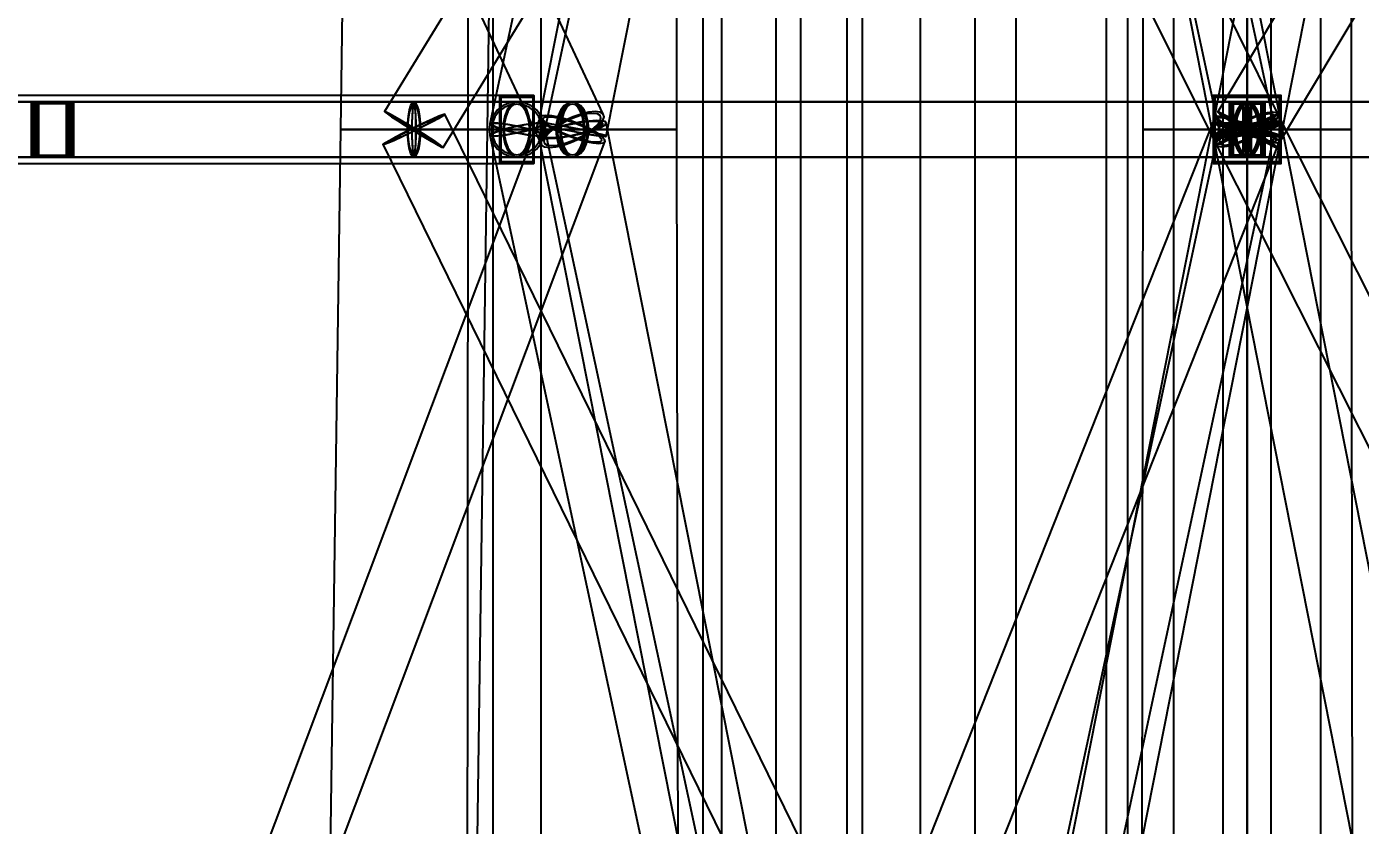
# Model space of a CAD drawing. Header units: millimetres. Extents: x -123812 to 252100, y -3000 to 639000.
# Drawn here: x -8974 to 832, y 144885 to 150756 of the extents above; entities that cross this region are included whole.
import ezdxf

# ---------------------------------------------------------------- set-up
doc = ezdxf.new("R2010")
doc.units = ezdxf.units.MM
for name, color, linetype, lineweight in [('D-BMK-AXIS', 7, 'Continuous', 13), ('D-STR-CORE', 7, 'Continuous', 25), ('D-STR-DIM', 7, 'Continuous', 13), ('D-STR-STRC', 7, 'Continuous', 25)]:
    doc.layers.add(name, color=color, linetype=linetype, lineweight=lineweight)
doc.styles.add('OpenSansCondensed-Light', font='OpenSansCondensed-Light.ttf')
doc.styles.add('TOWER_UNICODE', font='Arial Unicode.ttf')
doc.dimstyles.new('EZDXF', dxfattribs={"dimtxt": 0.25, "dimasz": 0.175, "dimexe": 0.375, "dimexo": 0.125, "dimgap": 0.1, "dimtad": 1, "dimlfac": 100, "dimzin": 12, "dimdsep": 46, "dimtxsty": 'OpenSansCondensed-Light', "dimblk": 'ARCHTICK', "dimcen": 2.5, "dimazin": 3, "dimtfac": 0.5, "dimtmove": 2, "dimatfit": 3})

# ---------------------------------------------------------------- blocks, each defined once
blk = doc.blocks.new('_ARCHTICK')
at = {"color": 0, "linetype": 'BYBLOCK', "const_width": 0.15}
blk.add_lwpolyline([(-0.5, -0.5), (0.5, 0.5)], dxfattribs=at)

msp = doc.modelspace()

# ---------------------------------------------------------------- linework, layer by layer
at = {"layer": 'D-BMK-AXIS'}
msp.add_line((0, -3000), (0, 639000), dxfattribs=at)
at = {"layer": 'D-STR-CORE'}
for points in [[(-4000, 100000), (-4000, 375000), (-3284.1, 375000), (-3284.1, 100000)], [(-4000, 100000), (-4000, 375000), (-3284.1, 375000), (-3284.1, 100000)], [(-3863.7, 100000), (-3863.7, 375000), (-2944.5, 375000), (-2944.5, 100000)], [(-3863.7, 100000), (-3863.7, 375000), (-2944.5, 375000), (-2944.5, 100000)], [(-3464.1, 100000), (-3464.1, 375000), (-2404.2, 375000), (-2404.2, 100000)], [(-3464.1, 100000), (-3464.1, 375000), (-2404.2, 375000), (-2404.2, 100000)], [(-2828.4, 100000), (-2828.4, 375000), (-1700, 375000), (-1700, 100000)], [(-2828.4, 100000), (-2828.4, 375000), (-1700, 375000), (-1700, 100000)], [(-2000, 100000), (-2000, 375000), (-880, 375000), (-880, 100000)], [(-2000, 100000), (-2000, 375000), (-880, 375000), (-880, 100000)], [(-1035.3, 100000), (-1035.3, 375000), (0, 375000), (0, 100000)], [(-1035.3, 100000), (-1035.3, 375000), (0, 375000), (0, 100000)], [(0, 100000), (0, 375000), (1035.3, 375000), (1035.3, 100000)], [(0, 100000), (0, 375000), (1035.3, 375000), (1035.3, 100000)]]:
    msp.add_lwpolyline(points, close=True, dxfattribs=at)
at = {"layer": 'D-STR-STRC'}
for points in [[(-249.2, 175049.3), (-5210.9, 150049.3), (-5202.4, 150044.5), (-5177.5, 150036.5), (-5137.9, 150026.1), (-5086.3, 150014), (-5026.2, 150000.8), (-4961.8, 149987.6), (-4897.3, 149975.3), (-4837.2, 149964.6), (-4785.6, 149956.4), (-4746, 149951.1), (-4721.1, 149949.2), (-4712.6, 149950.7), (249.2, 174950.7)], [(-5193.9, 174951.8), (-249.3, 149951.8), (-240.8, 149943.6), (-215.9, 149939.1), (-176.3, 149938.9), (-124.6, 149942.8), (-64.5, 149950.6), (0, 149961.7), (64.5, 149975.5), (124.6, 149991), (176.3, 150007), (215.9, 150022.6), (240.8, 150036.6), (249.3, 150048.2), (-4695.3, 175048.2)], [(4695.4, 175049), (-249.2, 150049), (-240.7, 150042.5), (-215.8, 150033.2), (-176.2, 150021.5), (-124.6, 150008.4), (-64.5, 149994.8), (0, 149981.4), (64.5, 149969.4), (124.6, 149959.4), (176.2, 149952.2), (215.8, 149948.3), (240.7, 149947.8), (249.2, 149951), (5193.8, 174951)], [(-5568.1, 174958), (-198.7, 149958), (-192, 149952.9), (-172.1, 149951.1), (-140.5, 149952.6), (-99.4, 149957.3), (-51.4, 149965), (0, 149975), (51.4, 149986.7), (99.4, 149999.4), (140.5, 150012), (172.1, 150023.9), (192, 150034.1), (198.7, 150042), (-5170.6, 175042)], [(-198.7, 175042), (-5568.1, 150042), (-5561.3, 150034.1), (-5541.5, 150023.9), (-5509.9, 150012), (-5468.7, 149999.4), (-5420.8, 149986.7), (-5369.4, 149975), (-5317.9, 149965), (-5270, 149957.3), (-5228.8, 149952.6), (-5197.2, 149951.1), (-5177.4, 149952.9), (-5170.6, 149958), (198.7, 174958)], [(-9877.9, 159886.1), (-5187.9, 149886.1), (-5166, 149873), (-5130.2, 149868.5), (-5083, 149873), (-5027.4, 149886.1), (-4967.4, 149907), (-4907, 149934.3), (-4850.4, 149966), (-4801.3, 150000), (-4763.2, 150034), (-4738.6, 150065.7), (-4729.2, 150093), (-4735.6, 150113.9), (-9425.6, 160113.9)], [(-216, 160132.9), (-6342.7, 150132.9), (-6339.5, 150128.4), (-6321.8, 150115.1), (-6290.8, 150094), (-6248.6, 150066.4), (-6198.1, 150034.4), (-6142.8, 150000), (-6086.3, 149965.6), (-6032.6, 149933.6), (-5985.3, 149906), (-5947.6, 149884.9), (-5922.2, 149871.6), (-5910.7, 149867.1), (216, 159867.1)], [(-5188.3, 159889.4), (-228.5, 149889.4), (-215.1, 149876.6), (-187.2, 149872.3), (-146.4, 149876.6), (-95.7, 149889.4), (-38.4, 149909.7), (21.4, 149936.1), (79.8, 149966.9), (132.8, 150000), (176.7, 150033.1), (208.6, 150063.9), (226.2, 150090.3), (228.5, 150110.6), (-4731.4, 160110.6)], [(5771.4, 160131), (-216.4, 150131), (-215.9, 150126.5), (-200.7, 150113.5), (-171.8, 150092.6), (-131.2, 150065.5), (-81.6, 150033.9), (-26.5, 150000), (30.4, 149966.1), (85.2, 149934.5), (134.3, 149907.4), (174.2, 149886.5), (202.2, 149873.5), (216.4, 149869), (6204.2, 159869)], [(-11994.6, 149796.8), (-6126.7, 149796.8), (-6113.9, 149803.7), (-6102.1, 149824), (-6091.9, 149856.3), (-6084, 149898.4), (-6079.1, 149947.4), (-6077.4, 150000), (-6079.1, 150052.6), (-6084, 150101.6), (-6091.9, 150143.7), (-6102.1, 150176), (-6113.9, 150196.3), (-6126.7, 150203.2), (-11994.6, 150203.2)], [(-9664.8, 149796.8), (-4961.8, 149796.8), (-4930.5, 149803.7), (-4901.3, 149824), (-4876.2, 149856.3), (-4857, 149898.4), (-4844.9, 149947.4), (-4840.8, 150000), (-4844.9, 150052.6), (-4857, 150101.6), (-4876.2, 150143.7), (-4901.3, 150176), (-4930.5, 150196.3), (-4961.8, 150203.2), (-9664.8, 150203.2)], [(5369.4, 150203.2), (0, 150203.2), (-26.3, 150196.3), (-50.8, 150176), (-71.8, 150143.7), (-88, 150101.6), (-98.1, 150052.6), (-101.6, 150000), (-98.1, 149947.4), (-88, 149898.4), (-71.8, 149856.3), (-50.8, 149824), (-26.3, 149803.7), (0, 149796.8), (5369.4, 149796.8)], [(5369.4, 150203.2), (0, 150203.2), (-26.3, 150196.3), (-50.8, 150176), (-71.8, 150143.7), (-88, 150101.6), (-98.1, 150052.6), (-101.6, 150000), (-98.1, 149947.4), (-88, 149898.4), (-71.8, 149856.3), (-50.8, 149824), (-26.3, 149803.7), (0, 149796.8), (5369.4, 149796.8)], [(4961.8, 150203.2), (0, 150203.2), (-23.8, 150196.3), (-46, 150176), (-65, 150143.7), (-79.6, 150101.6), (-88.8, 150052.6), (-91.9, 150000), (-88.8, 149947.4), (-79.6, 149898.4), (-65, 149856.3), (-46, 149824), (-23.8, 149803.7), (0, 149796.8), (4961.8, 149796.8)], [(6126.7, 150203.2), (0, 150203.2), (-4.3, 150196.3), (-8.3, 150176), (-11.7, 150143.7), (-14.3, 150101.6), (-16, 150052.6), (-16.5, 150000), (-16, 149947.4), (-14.3, 149898.4), (-11.7, 149856.3), (-8.3, 149824), (-4.3, 149803.7), (0, 149796.8), (6126.7, 149796.8)], [(-9427.7, 137409.9), (-4724.3, 149909.9), (-4726.5, 149926.5), (-4744.7, 149948), (-4777.7, 149973.1), (-4823.3, 150000), (-4878.3, 150026.9), (-4938.9, 150052), (-5001.2, 150073.5), (-5060.7, 150090.1), (-5113.5, 150100.5), (-5156, 150104), (-5185.2, 150100.5), (-5199.2, 150090.1), (-9902.6, 137590.1)], [(226.7, 137612.2), (-5900, 150112.2), (-5914.2, 150108.4), (-5943, 150097.2), (-5984.3, 150079.4), (-6035.3, 150056.1), (-6092.5, 150029), (-6152, 150000), (-6209.8, 149971), (-6262, 149943.9), (-6304.9, 149920.6), (-6335.7, 149902.8), (-6352.2, 149891.6), (-6353.4, 149887.8), (-226.7, 137387.8)], [(198.7, 125042), (-5170.6, 150042), (-5177.4, 150047.1), (-5197.2, 150048.9), (-5228.8, 150047.4), (-5270, 150042.7), (-5317.9, 150035), (-5369.4, 150025), (-5420.8, 150013.3), (-5468.7, 150000.6), (-5509.9, 149988), (-5541.5, 149976.1), (-5561.3, 149965.9), (-5568.1, 149958), (-198.7, 124958)], [(-5170.6, 124958), (198.7, 149958), (192, 149965.9), (172.1, 149976.1), (140.5, 149988), (99.4, 150000.6), (51.4, 150013.3), (0, 150025), (-51.4, 150035), (-99.4, 150042.7), (-140.5, 150047.4), (-172.1, 150048.9), (-192, 150047.1), (-198.7, 150042), (-5568.1, 125042)], [(249.3, 125047.9), (-4712.5, 150047.9), (-4721, 150057.9), (-4745.9, 150063.9), (-4785.5, 150065.5), (-4837.1, 150062.7), (-4897.2, 150055.6), (-4961.8, 150044.7), (-5026.3, 150030.8), (-5086.4, 150014.8), (-5138, 149997.7), (-5177.7, 149980.9), (-5202.6, 149965.3), (-5211, 149952.1), (-249.3, 124952.1)], [(-4720.8, 137404.4), (234.7, 149904.4), (234.2, 149914.3), (217.8, 149930), (186.5, 149950.5), (142.5, 149974.4), (88.8, 150000), (29.1, 150025.6), (-32.7, 150049.5), (-92.2, 150070), (-145.4, 150085.7), (-188.7, 150095.6), (-219.2, 150099), (-234.7, 150095.6), (-5190.2, 137595.6)], [(-4690.4, 124950.8), (249.2, 149950.8), (240.7, 149954.6), (215.8, 149961.5), (176.2, 149971), (124.6, 149982.5), (64.5, 149995.2), (0, 150008.2), (-64.5, 150020.7), (-124.6, 150031.7), (-176.2, 150040.6), (-215.8, 150046.7), (-240.7, 150049.6), (-249.2, 150049.2), (-5188.8, 125049.2)], [(5188.8, 125049.1), (249.2, 150049.1), (240.7, 150050.5), (215.8, 150048.5), (176.2, 150043.1), (124.6, 150034.8), (64.5, 150024.2), (0, 150011.8), (-64.5, 149998.7), (-124.6, 149985.7), (-176.2, 149973.6), (-215.8, 149963.4), (-240.7, 149955.6), (-249.2, 149950.9), (4690.4, 124950.9)], [(6530, 137614.5), (226.3, 150114.5), (214.9, 150110.6), (188.8, 150099.2), (149.8, 150081), (100.6, 150057.3), (44.6, 150029.6), (-14.5, 150000), (-72.6, 149970.4), (-125.7, 149942.7), (-170.3, 149919), (-203.3, 149900.8), (-222.4, 149889.4), (-226.3, 149885.5), (6077.3, 137385.5)]]:
    msp.add_lwpolyline(points, dxfattribs=at)
for points in [[(-5547.2, 150000), (-5191.6, 150000), (-5191.6, 175000), (-5547.2, 175000)], [(-5547.2, 150000), (-5191.6, 150000), (-5191.6, 175000), (-5547.2, 175000)], [(-177.8, 150000), (177.8, 150000), (177.8, 175000), (-177.8, 175000)], [(-177.8, 150000), (177.8, 150000), (177.8, 175000), (-177.8, 175000)], [(-6667.3, 150000), (-5586.1, 150000), (-5448.1, 160000), (-6527.4, 160000)], [(-5729.7, 150000), (-4193.8, 150000), (-4205.1, 160000), (-5714.6, 160000)], [(-767.9, 150000), (767.9, 150000), (754.7, 160000), (-754.7, 160000)], [(-767.9, 150000), (767.9, 150000), (754.7, 160000), (-754.7, 160000)], [(-540.6, 150000), (540.6, 150000), (539.7, 160000), (-539.7, 160000)], [(-20437.3, 149750), (-5244.4, 149750), (-5244.4, 150250), (-20437.3, 150250)], [(-15777.6, 149750), (-5244.4, 149750), (-5244.4, 150250), (-15777.6, 150250)], [(-5494.4, 150250), (-5244.4, 150250), (-5244.4, 149750), (-5494.4, 149750)], [(-5244.4, 150250), (-5494.4, 150250), (-5494.4, 149750), (-5244.4, 149750)], [(-5488.4, 150238), (-5250.4, 150238), (-5250.4, 149762), (-5488.4, 149762)], [(-5250.4, 150238), (-5488.4, 150238), (-5488.4, 149762), (-5250.4, 149762)], [(-250, 149750), (250, 149750), (250, 150250), (-250, 150250)], [(-250, 149750), (250, 149750), (250, 150250), (-250, 150250)], [(-238, 150238), (238, 150238), (238, 149762), (-238, 149762)], [(238, 150238), (-238, 150238), (-238, 149762), (238, 149762)], [(-15809.1, 149800), (-8628.2, 149800), (-8628.2, 150200), (-15809.1, 150200)], [(-10932, 149800), (29.7, 149800), (29.7, 150200), (-10932, 150200)], [(-8628.2, 150200), (-8941.1, 150200), (-8941.1, 149800), (-8628.2, 149800)], [(-8637.6, 150188), (-8931.7, 150188), (-8931.7, 149812), (-8637.6, 149812)], [(-8917.1, 149800), (132.5, 149800), (132.5, 150200), (-8917.1, 150200)], [(-8652.1, 150200), (-8917.1, 150200), (-8917.1, 149800), (-8652.1, 149800)], [(-8660.1, 150188), (-8909.2, 150188), (-8909.2, 149812), (-8660.1, 149812)], [(-8894.7, 149800), (110.1, 149800), (110.1, 150200), (-8894.7, 150200)], [(-8674.5, 150200), (-8894.7, 150200), (-8894.7, 149800), (-8674.5, 149800)], [(-8681.1, 150188), (-8888.1, 150188), (-8888.1, 149812), (-8681.1, 149812)], [(-6175.9, 150000), (-6174.2, 149947.4), (-6169.3, 149898.4), (-6161.5, 149856.3), (-6151.3, 149824), (-6139.4, 149803.7), (-6126.7, 149796.8), (-6113.9, 149803.7), (-6102.1, 149824), (-6091.9, 149856.3), (-6084, 149898.4), (-6079.1, 149947.4), (-6077.4, 150000), (-6079.1, 150052.6), (-6084, 150101.6), (-6091.9, 150143.7), (-6102.1, 150176), (-6113.9, 150196.3), (-6126.7, 150203.2), (-6139.4, 150196.3), (-6151.3, 150176), (-6161.5, 150143.7), (-6169.3, 150101.6), (-6174.2, 150052.6)], [(-6172, 150000), (-6170.5, 149951.5), (-6166, 149906.4), (-6158.8, 149867.6), (-6149.4, 149837.9), (-6138.4, 149819.2), (-6126.7, 149812.8), (-6114.9, 149819.2), (-6104, 149837.9), (-6094.6, 149867.6), (-6087.4, 149906.4), (-6082.9, 149951.5), (-6081.3, 150000), (-6082.9, 150048.5), (-6087.4, 150093.6), (-6094.6, 150132.4), (-6104, 150162.1), (-6114.9, 150180.8), (-6126.7, 150187.2), (-6138.4, 150180.8), (-6149.4, 150162.1), (-6158.8, 150132.4), (-6166, 150093.6), (-6170.5, 150048.5)], [(-6143.2, 150000), (-6142.6, 149947.4), (-6141, 149898.4), (-6138.4, 149856.3), (-6134.9, 149824), (-6131, 149803.7), (-6126.7, 149796.8), (0, 149796.8), (4.3, 149803.7), (8.3, 149824), (11.7, 149856.3), (14.3, 149898.4), (16, 149947.4), (16.5, 150000), (16, 150052.6), (14.3, 150101.6), (11.7, 150143.7), (8.3, 150176), (4.3, 150196.3), (0, 150203.2), (-6126.7, 150203.2), (-6131, 150196.3), (-6134.9, 150176), (-6138.4, 150143.7), (-6141, 150101.6), (-6142.6, 150052.6)], [(-6143.2, 150000), (-6142.6, 149947.4), (-6141, 149898.4), (-6138.4, 149856.3), (-6134.9, 149824), (-6131, 149803.7), (-6126.7, 149796.8), (-6122.4, 149803.7), (-6118.4, 149824), (-6115, 149856.3), (-6112.4, 149898.4), (-6110.7, 149947.4), (-6110.2, 150000), (-6110.7, 150052.6), (-6112.4, 150101.6), (-6115, 150143.7), (-6118.4, 150176), (-6122.4, 150196.3), (-6126.7, 150203.2), (-6131, 150196.3), (-6134.9, 150176), (-6138.4, 150143.7), (-6141, 150101.6), (-6142.6, 150052.6)], [(-6141.9, 150000), (-6141.4, 149951.5), (-6139.9, 149906.4), (-6137.4, 149867.6), (-6134.3, 149837.9), (-6130.6, 149819.2), (-6126.7, 149812.8), (-6122.7, 149819.2), (-6119.1, 149837.9), (-6115.9, 149867.6), (-6113.5, 149906.4), (-6112, 149951.5), (-6111.5, 150000), (-6112, 150048.5), (-6113.5, 150093.6), (-6115.9, 150132.4), (-6119.1, 150162.1), (-6122.7, 150180.8), (-6126.7, 150187.2), (-6130.6, 150180.8), (-6134.3, 150162.1), (-6137.4, 150132.4), (-6139.9, 150093.6), (-6141.4, 150048.5)], [(-5572.6, 150000), (-5565.6, 149947.4), (-5545.3, 149898.4), (-5513, 149856.3), (-5471, 149824), (-5421.9, 149803.7), (-5369.4, 149796.8), (-5316.8, 149803.7), (-5267.8, 149824), (-5225.7, 149856.3), (-5193.4, 149898.4), (-5173.1, 149947.4), (-5166.2, 150000), (-5173.1, 150052.6), (-5193.4, 150101.6), (-5225.7, 150143.7), (-5267.8, 150176), (-5316.8, 150196.3), (-5369.4, 150203.2), (-5421.9, 150196.3), (-5471, 150176), (-5513, 150143.7), (-5545.3, 150101.6), (-5565.6, 150052.6)], [(-5556.6, 150000), (-5550.2, 149951.5), (-5531.5, 149906.4), (-5501.7, 149867.6), (-5463, 149837.9), (-5417.8, 149819.2), (-5369.4, 149812.8), (-5320.9, 149819.2), (-5275.8, 149837.9), (-5237, 149867.6), (-5207.2, 149906.4), (-5188.5, 149951.5), (-5182.2, 150000), (-5188.5, 150048.5), (-5207.2, 150093.6), (-5237, 150132.4), (-5275.8, 150162.1), (-5320.9, 150180.8), (-5369.4, 150187.2), (-5417.8, 150180.8), (-5463, 150162.1), (-5501.7, 150132.4), (-5531.5, 150093.6), (-5550.2, 150048.5)], [(-5471, 150000), (-5467.5, 149947.4), (-5457.3, 149898.4), (-5441.2, 149856.3), (-5420.2, 149824), (-5395.7, 149803.7), (-5369.4, 149796.8), (0, 149796.8), (26.3, 149803.7), (50.8, 149824), (71.8, 149856.3), (88, 149898.4), (98.1, 149947.4), (101.6, 150000), (98.1, 150052.6), (88, 150101.6), (71.8, 150143.7), (50.8, 150176), (26.3, 150196.3), (0, 150203.2), (-5369.4, 150203.2), (-5395.7, 150196.3), (-5420.2, 150176), (-5441.2, 150143.7), (-5457.3, 150101.6), (-5467.5, 150052.6)], [(-5471, 150000), (-5467.5, 149947.4), (-5457.3, 149898.4), (-5441.2, 149856.3), (-5420.2, 149824), (-5395.7, 149803.7), (-5369.4, 149796.8), (-5343.1, 149803.7), (-5318.6, 149824), (-5297.5, 149856.3), (-5281.4, 149898.4), (-5271.2, 149947.4), (-5267.8, 150000), (-5271.2, 150052.6), (-5281.4, 150101.6), (-5297.5, 150143.7), (-5318.6, 150176), (-5343.1, 150196.3), (-5369.4, 150203.2), (-5395.7, 150196.3), (-5420.2, 150176), (-5441.2, 150143.7), (-5457.3, 150101.6), (-5467.5, 150052.6)], [(-5471, 150000), (-5467.5, 149947.4), (-5457.3, 149898.4), (-5441.2, 149856.3), (-5420.2, 149824), (-5395.7, 149803.7), (-5369.4, 149796.8), (0, 149796.8), (26.3, 149803.7), (50.8, 149824), (71.8, 149856.3), (88, 149898.4), (98.1, 149947.4), (101.6, 150000), (98.1, 150052.6), (88, 150101.6), (71.8, 150143.7), (50.8, 150176), (26.3, 150196.3), (0, 150203.2), (-5369.4, 150203.2), (-5395.7, 150196.3), (-5420.2, 150176), (-5441.2, 150143.7), (-5457.3, 150101.6), (-5467.5, 150052.6)], [(-5471, 150000), (-5467.5, 149947.4), (-5457.3, 149898.4), (-5441.2, 149856.3), (-5420.2, 149824), (-5395.7, 149803.7), (-5369.4, 149796.8), (-5343.1, 149803.7), (-5318.6, 149824), (-5297.5, 149856.3), (-5281.4, 149898.4), (-5271.2, 149947.4), (-5267.8, 150000), (-5271.2, 150052.6), (-5281.4, 150101.6), (-5297.5, 150143.7), (-5318.6, 150176), (-5343.1, 150196.3), (-5369.4, 150203.2), (-5395.7, 150196.3), (-5420.2, 150176), (-5441.2, 150143.7), (-5457.3, 150101.6), (-5467.5, 150052.6)], [(-5463, 150000), (-5459.8, 149951.5), (-5450.4, 149906.4), (-5435.5, 149867.6), (-5416.2, 149837.9), (-5393.6, 149819.2), (-5369.4, 149812.8), (-5345.1, 149819.2), (-5322.6, 149837.9), (-5303.2, 149867.6), (-5288.3, 149906.4), (-5278.9, 149951.5), (-5275.8, 150000), (-5278.9, 150048.5), (-5288.3, 150093.6), (-5303.2, 150132.4), (-5322.6, 150162.1), (-5345.1, 150180.8), (-5369.4, 150187.2), (-5393.6, 150180.8), (-5416.2, 150162.1), (-5435.5, 150132.4), (-5450.4, 150093.6), (-5459.8, 150048.5)], [(-5463, 150000), (-5459.8, 149951.5), (-5450.4, 149906.4), (-5435.5, 149867.6), (-5416.2, 149837.9), (-5393.6, 149819.2), (-5369.4, 149812.8), (-5345.1, 149819.2), (-5322.6, 149837.9), (-5303.2, 149867.6), (-5288.3, 149906.4), (-5278.9, 149951.5), (-5275.8, 150000), (-5278.9, 150048.5), (-5288.3, 150093.6), (-5303.2, 150132.4), (-5322.6, 150162.1), (-5345.1, 150180.8), (-5369.4, 150187.2), (-5393.6, 150180.8), (-5416.2, 150162.1), (-5435.5, 150132.4), (-5450.4, 150093.6), (-5459.8, 150048.5)], [(-5082.7, 150000), (-5078.6, 149947.4), (-5066.5, 149898.4), (-5047.3, 149856.3), (-5022.2, 149824), (-4993.1, 149803.7), (-4961.8, 149796.8), (-4930.5, 149803.7), (-4901.3, 149824), (-4876.2, 149856.3), (-4857, 149898.4), (-4844.9, 149947.4), (-4840.8, 150000), (-4844.9, 150052.6), (-4857, 150101.6), (-4876.2, 150143.7), (-4901.3, 150176), (-4930.5, 150196.3), (-4961.8, 150203.2), (-4993.1, 150196.3), (-5022.2, 150176), (-5047.3, 150143.7), (-5066.5, 150101.6), (-5078.6, 150052.6)], [(-5073.2, 150000), (-5069.4, 149951.5), (-5058.3, 149906.4), (-5040.5, 149867.6), (-5017.5, 149837.9), (-4990.6, 149819.2), (-4961.8, 149812.8), (-4932.9, 149819.2), (-4906.1, 149837.9), (-4883, 149867.6), (-4865.3, 149906.4), (-4854.1, 149951.5), (-4850.3, 150000), (-4854.1, 150048.5), (-4865.3, 150093.6), (-4883, 150132.4), (-4906.1, 150162.1), (-4932.9, 150180.8), (-4961.8, 150187.2), (-4990.6, 150180.8), (-5017.5, 150162.1), (-5040.5, 150132.4), (-5058.3, 150093.6), (-5069.4, 150048.5)], [(-5053.7, 150000), (-5050.6, 149947.4), (-5041.4, 149898.4), (-5026.8, 149856.3), (-5007.7, 149824), (-4985.6, 149803.7), (-4961.8, 149796.8), (0, 149796.8), (23.8, 149803.7), (46, 149824), (65, 149856.3), (79.6, 149898.4), (88.8, 149947.4), (91.9, 150000), (88.8, 150052.6), (79.6, 150101.6), (65, 150143.7), (46, 150176), (23.8, 150196.3), (0, 150203.2), (-4961.8, 150203.2), (-4985.6, 150196.3), (-5007.7, 150176), (-5026.8, 150143.7), (-5041.4, 150101.6), (-5050.6, 150052.6)], [(-5053.7, 150000), (-5050.6, 149947.4), (-5041.4, 149898.4), (-5026.8, 149856.3), (-5007.7, 149824), (-4985.6, 149803.7), (-4961.8, 149796.8), (-4938, 149803.7), (-4915.8, 149824), (-4896.7, 149856.3), (-4882.1, 149898.4), (-4873, 149947.4), (-4869.8, 150000), (-4873, 150052.6), (-4882.1, 150101.6), (-4896.7, 150143.7), (-4915.8, 150176), (-4938, 150196.3), (-4961.8, 150203.2), (-4985.6, 150196.3), (-5007.7, 150176), (-5026.8, 150143.7), (-5041.4, 150101.6), (-5050.6, 150052.6)], [(-5046.5, 150000), (-5043.6, 149951.5), (-5035.1, 149906.4), (-5021.7, 149867.6), (-5004.1, 149837.9), (-4983.7, 149819.2), (-4961.8, 149812.8), (-4939.8, 149819.2), (-4919.4, 149837.9), (-4901.9, 149867.6), (-4888.4, 149906.4), (-4879.9, 149951.5), (-4877.1, 150000), (-4879.9, 150048.5), (-4888.4, 150093.6), (-4901.9, 150132.4), (-4919.4, 150162.1), (-4939.8, 150180.8), (-4961.8, 150187.2), (-4983.7, 150180.8), (-5004.1, 150162.1), (-5021.7, 150132.4), (-5035.1, 150093.6), (-5043.6, 150048.5)], [(132.5, 150200), (-132.5, 150200), (-132.5, 149800), (132.5, 149800)], [(124.6, 150188), (-124.6, 150188), (-124.6, 149812), (124.6, 149812)], [(110.1, 150200), (-110.1, 150200), (-110.1, 149800), (110.1, 149800)], [(-110.1, 149800), (8894.7, 149800), (8894.7, 150200), (-110.1, 150200)], [(-110.1, 150200), (110.1, 150200), (110.1, 149800), (-110.1, 149800)], [(103.5, 150188), (-103.5, 150188), (-103.5, 149812), (103.5, 149812)], [(-103.5, 150188), (103.5, 150188), (103.5, 149812), (-103.5, 149812)], [(-101.6, 150000), (-98.1, 149947.4), (-88, 149898.4), (-71.8, 149856.3), (-50.8, 149824), (-26.3, 149803.7), (0, 149796.8), (26.3, 149803.7), (50.8, 149824), (71.8, 149856.3), (88, 149898.4), (98.1, 149947.4), (101.6, 150000), (98.1, 150052.6), (88, 150101.6), (71.8, 150143.7), (50.8, 150176), (26.3, 150196.3), (0, 150203.2), (-26.3, 150196.3), (-50.8, 150176), (-71.8, 150143.7), (-88, 150101.6), (-98.1, 150052.6)], [(-101.6, 150000), (-98.1, 149947.4), (-88, 149898.4), (-71.8, 149856.3), (-50.8, 149824), (-26.3, 149803.7), (0, 149796.8), (26.3, 149803.7), (50.8, 149824), (71.8, 149856.3), (88, 149898.4), (98.1, 149947.4), (101.6, 150000), (98.1, 150052.6), (88, 150101.6), (71.8, 150143.7), (50.8, 150176), (26.3, 150196.3), (0, 150203.2), (-26.3, 150196.3), (-50.8, 150176), (-71.8, 150143.7), (-88, 150101.6), (-98.1, 150052.6)], [(101.6, 150000), (98.1, 149947.4), (88, 149898.4), (71.8, 149856.3), (50.8, 149824), (26.3, 149803.7), (0, 149796.8), (-26.3, 149803.7), (-50.8, 149824), (-71.8, 149856.3), (-88, 149898.4), (-98.1, 149947.4), (-101.6, 150000), (-98.1, 150052.6), (-88, 150101.6), (-71.8, 150143.7), (-50.8, 150176), (-26.3, 150196.3), (0, 150203.2), (26.3, 150196.3), (50.8, 150176), (71.8, 150143.7), (88, 150101.6), (98.1, 150052.6)], [(101.6, 150000), (98.1, 149947.4), (88, 149898.4), (71.8, 149856.3), (50.8, 149824), (26.3, 149803.7), (0, 149796.8), (-26.3, 149803.7), (-50.8, 149824), (-71.8, 149856.3), (-88, 149898.4), (-98.1, 149947.4), (-101.6, 150000), (-98.1, 150052.6), (-88, 150101.6), (-71.8, 150143.7), (-50.8, 150176), (-26.3, 150196.3), (0, 150203.2), (26.3, 150196.3), (50.8, 150176), (71.8, 150143.7), (88, 150101.6), (98.1, 150052.6)], [(-93.6, 150000), (-90.4, 149951.5), (-81.1, 149906.4), (-66.2, 149867.6), (-46.8, 149837.9), (-24.2, 149819.2), (0, 149812.8), (24.2, 149819.2), (46.8, 149837.9), (66.2, 149867.6), (81.1, 149906.4), (90.4, 149951.5), (93.6, 150000), (90.4, 150048.5), (81.1, 150093.6), (66.2, 150132.4), (46.8, 150162.1), (24.2, 150180.8), (0, 150187.2), (-24.2, 150180.8), (-46.8, 150162.1), (-66.2, 150132.4), (-81.1, 150093.6), (-90.4, 150048.5)], [(-93.6, 150000), (-90.4, 149951.5), (-81.1, 149906.4), (-66.2, 149867.6), (-46.8, 149837.9), (-24.2, 149819.2), (0, 149812.8), (24.2, 149819.2), (46.8, 149837.9), (66.2, 149867.6), (81.1, 149906.4), (90.4, 149951.5), (93.6, 150000), (90.4, 150048.5), (81.1, 150093.6), (66.2, 150132.4), (46.8, 150162.1), (24.2, 150180.8), (0, 150187.2), (-24.2, 150180.8), (-46.8, 150162.1), (-66.2, 150132.4), (-81.1, 150093.6), (-90.4, 150048.5)], [(93.6, 150000), (90.4, 149951.5), (81.1, 149906.4), (66.2, 149867.6), (46.8, 149837.9), (24.2, 149819.2), (0, 149812.8), (-24.2, 149819.2), (-46.8, 149837.9), (-66.2, 149867.6), (-81.1, 149906.4), (-90.4, 149951.5), (-93.6, 150000), (-90.4, 150048.5), (-81.1, 150093.6), (-66.2, 150132.4), (-46.8, 150162.1), (-24.2, 150180.8), (0, 150187.2), (24.2, 150180.8), (46.8, 150162.1), (66.2, 150132.4), (81.1, 150093.6), (90.4, 150048.5)], [(93.6, 150000), (90.4, 149951.5), (81.1, 149906.4), (66.2, 149867.6), (46.8, 149837.9), (24.2, 149819.2), (0, 149812.8), (-24.2, 149819.2), (-46.8, 149837.9), (-66.2, 149867.6), (-81.1, 149906.4), (-90.4, 149951.5), (-93.6, 150000), (-90.4, 150048.5), (-81.1, 150093.6), (-66.2, 150132.4), (-46.8, 150162.1), (-24.2, 150180.8), (0, 150187.2), (24.2, 150180.8), (46.8, 150162.1), (66.2, 150132.4), (81.1, 150093.6), (90.4, 150048.5)], [(-91.9, 150000), (-88.8, 149947.4), (-79.6, 149898.4), (-65, 149856.3), (-46, 149824), (-23.8, 149803.7), (0, 149796.8), (23.8, 149803.7), (46, 149824), (65, 149856.3), (79.6, 149898.4), (88.8, 149947.4), (91.9, 150000), (88.8, 150052.6), (79.6, 150101.6), (65, 150143.7), (46, 150176), (23.8, 150196.3), (0, 150203.2), (-23.8, 150196.3), (-46, 150176), (-65, 150143.7), (-79.6, 150101.6), (-88.8, 150052.6)], [(91.9, 150000), (88.8, 149947.4), (79.6, 149898.4), (65, 149856.3), (46, 149824), (23.8, 149803.7), (0, 149796.8), (-23.8, 149803.7), (-46, 149824), (-65, 149856.3), (-79.6, 149898.4), (-88.8, 149947.4), (-91.9, 150000), (-88.8, 150052.6), (-79.6, 150101.6), (-65, 150143.7), (-46, 150176), (-23.8, 150196.3), (0, 150203.2), (23.8, 150196.3), (46, 150176), (65, 150143.7), (79.6, 150101.6), (88.8, 150052.6)], [(-84.7, 150000), (-81.8, 149951.5), (-73.4, 149906.4), (-59.9, 149867.6), (-42.4, 149837.9), (-21.9, 149819.2), (0, 149812.8), (21.9, 149819.2), (42.4, 149837.9), (59.9, 149867.6), (73.4, 149906.4), (81.8, 149951.5), (84.7, 150000), (81.8, 150048.5), (73.4, 150093.6), (59.9, 150132.4), (42.4, 150162.1), (21.9, 150180.8), (0, 150187.2), (-21.9, 150180.8), (-42.4, 150162.1), (-59.9, 150132.4), (-73.4, 150093.6), (-81.8, 150048.5)], [(84.7, 150000), (81.8, 149951.5), (73.4, 149906.4), (59.9, 149867.6), (42.4, 149837.9), (21.9, 149819.2), (0, 149812.8), (-21.9, 149819.2), (-42.4, 149837.9), (-59.9, 149867.6), (-73.4, 149906.4), (-81.8, 149951.5), (-84.7, 150000), (-81.8, 150048.5), (-73.4, 150093.6), (-59.9, 150132.4), (-42.4, 150162.1), (-21.9, 150180.8), (0, 150187.2), (21.9, 150180.8), (42.4, 150162.1), (59.9, 150132.4), (73.4, 150093.6), (81.8, 150048.5)], [(29.7, 150200), (-29.7, 150200), (-29.7, 149800), (29.7, 149800)], [(-29.7, 149800), (10932, 149800), (10932, 150200), (-29.7, 150200)], [(-29.7, 150200), (29.7, 150200), (29.7, 149800), (-29.7, 149800)], [(27.9, 150188), (-27.9, 150188), (-27.9, 149812), (27.9, 149812)], [(-27.9, 150188), (27.9, 150188), (27.9, 149812), (-27.9, 149812)], [(-16.5, 150000), (-16, 149947.4), (-14.3, 149898.4), (-11.7, 149856.3), (-8.3, 149824), (-4.3, 149803.7), (0, 149796.8), (4.3, 149803.7), (8.3, 149824), (11.7, 149856.3), (14.3, 149898.4), (16, 149947.4), (16.5, 150000), (16, 150052.6), (14.3, 150101.6), (11.7, 150143.7), (8.3, 150176), (4.3, 150196.3), (0, 150203.2), (-4.3, 150196.3), (-8.3, 150176), (-11.7, 150143.7), (-14.3, 150101.6), (-16, 150052.6)], [(16.5, 150000), (16, 149947.4), (14.3, 149898.4), (11.7, 149856.3), (8.3, 149824), (4.3, 149803.7), (0, 149796.8), (-4.3, 149803.7), (-8.3, 149824), (-11.7, 149856.3), (-14.3, 149898.4), (-16, 149947.4), (-16.5, 150000), (-16, 150052.6), (-14.3, 150101.6), (-11.7, 150143.7), (-8.3, 150176), (-4.3, 150196.3), (0, 150203.2), (4.3, 150196.3), (8.3, 150176), (11.7, 150143.7), (14.3, 150101.6), (16, 150052.6)], [(-15.2, 150000), (-14.7, 149951.5), (-13.2, 149906.4), (-10.8, 149867.6), (-7.6, 149837.9), (-3.9, 149819.2), (0, 149812.8), (3.9, 149819.2), (7.6, 149837.9), (10.8, 149867.6), (13.2, 149906.4), (14.7, 149951.5), (15.2, 150000), (14.7, 150048.5), (13.2, 150093.6), (10.8, 150132.4), (7.6, 150162.1), (3.9, 150180.8), (0, 150187.2), (-3.9, 150180.8), (-7.6, 150162.1), (-10.8, 150132.4), (-13.2, 150093.6), (-14.7, 150048.5)], [(15.2, 150000), (14.7, 149951.5), (13.2, 149906.4), (10.8, 149867.6), (7.6, 149837.9), (3.9, 149819.2), (0, 149812.8), (-3.9, 149819.2), (-7.6, 149837.9), (-10.8, 149867.6), (-13.2, 149906.4), (-14.7, 149951.5), (-15.2, 150000), (-14.7, 150048.5), (-13.2, 150093.6), (-10.8, 150132.4), (-7.6, 150162.1), (-3.9, 150180.8), (0, 150187.2), (3.9, 150180.8), (7.6, 150162.1), (10.8, 150132.4), (13.2, 150093.6), (14.7, 150048.5)], [(-6101.4, 150000), (-6160.9, 149971), (-6218.1, 149943.9), (-6269.1, 149920.6), (-6310.4, 149902.8), (-6339.1, 149891.6), (-6353.4, 149887.8), (-6352.2, 149891.6), (-6335.7, 149902.8), (-6304.9, 149920.6), (-6262, 149943.9), (-6209.8, 149971), (-6152, 150000), (-6092.5, 150029), (-6035.3, 150056.1), (-5984.3, 150079.4), (-5943, 150097.2), (-5914.2, 150108.4), (-5900, 150112.2), (-5901.1, 150108.4), (-5917.7, 150097.2), (-5948.5, 150079.4), (-5991.4, 150056.1), (-6043.5, 150029)], [(-6142.8, 150000), (-6086.3, 149965.6), (-6032.6, 149933.6), (-5985.3, 149906), (-5947.6, 149884.9), (-5922.2, 149871.6), (-5910.7, 149867.1), (-5913.8, 149871.6), (-5931.5, 149884.9), (-5962.5, 149906), (-6004.7, 149933.6), (-6055.2, 149965.6), (-6110.6, 150000), (-6167, 150034.4), (-6220.8, 150066.4), (-6268.1, 150094), (-6305.7, 150115.1), (-6331.2, 150128.4), (-6342.7, 150132.9), (-6339.5, 150128.4), (-6321.8, 150115.1), (-6290.8, 150094), (-6248.6, 150066.4), (-6198.1, 150034.4)], [(-6103.8, 150000), (-6157.5, 149973.8), (-6209.1, 149949.4), (-6255.1, 149928.4), (-6292.3, 149912.4), (-6318.2, 149902.3), (-6331.1, 149898.8), (-6330, 149902.3), (-6315.1, 149912.4), (-6287.4, 149928.4), (-6248.7, 149949.4), (-6201.6, 149973.8), (-6149.5, 150000), (-6095.8, 150026.2), (-6044.3, 150050.6), (-5998.3, 150071.6), (-5961.1, 150087.6), (-5935.2, 150097.7), (-5922.3, 150101.2), (-5923.3, 150097.7), (-5938.2, 150087.6), (-5966, 150071.6), (-6004.7, 150050.6), (-6051.7, 150026.2)], [(-6141.2, 150000), (-6090.3, 149969), (-6041.9, 149940.1), (-5999.2, 149915.3), (-5965.3, 149896.2), (-5942.3, 149884.3), (-5931.9, 149880.2), (-5934.8, 149884.3), (-5950.8, 149896.2), (-5978.7, 149915.3), (-6016.7, 149940.1), (-6062.3, 149969), (-6112.2, 150000), (-6163.1, 150031), (-6211.5, 150059.9), (-6254.1, 150084.7), (-6288.1, 150103.8), (-6311.1, 150115.7), (-6321.4, 150119.8), (-6318.6, 150115.7), (-6302.6, 150103.8), (-6274.7, 150084.7), (-6236.6, 150059.9), (-6191.1, 150031)], [(-5369.4, 150025), (-5420.8, 150013.3), (-5468.7, 150000.6), (-5509.9, 149988), (-5541.5, 149976.1), (-5561.3, 149965.9), (-5568.1, 149958), (-5561.3, 149952.9), (-5541.5, 149951.1), (-5509.9, 149952.6), (-5468.7, 149957.3), (-5420.8, 149965), (-5369.4, 149975), (-5317.9, 149986.7), (-5270, 149999.4), (-5228.8, 150012), (-5197.2, 150023.9), (-5177.4, 150034.1), (-5170.6, 150042), (-5177.4, 150047.1), (-5197.2, 150048.9), (-5228.8, 150047.4), (-5270, 150042.7), (-5317.9, 150035)], [(-5369.4, 150025), (-5420.8, 150035), (-5468.7, 150042.7), (-5509.9, 150047.4), (-5541.5, 150048.9), (-5561.3, 150047.1), (-5568.1, 150042), (-5561.3, 150034.1), (-5541.5, 150023.9), (-5509.9, 150012), (-5468.7, 149999.4), (-5420.8, 149986.7), (-5369.4, 149975), (-5317.9, 149965), (-5270, 149957.3), (-5228.8, 149952.6), (-5197.2, 149951.1), (-5177.4, 149952.9), (-5170.6, 149958), (-5177.4, 149965.9), (-5197.2, 149976.1), (-5228.8, 149988), (-5270, 150000.6), (-5317.9, 150013.3)], [(-5369.4, 150023), (-5416.7, 150012.2), (-5460.9, 150000.6), (-5498.8, 149988.9), (-5527.9, 149978), (-5546.2, 149968.6), (-5552.4, 149961.3), (-5546.2, 149956.6), (-5527.9, 149954.9), (-5498.8, 149956.3), (-5460.9, 149960.7), (-5416.7, 149967.7), (-5369.4, 149977), (-5322, 149987.8), (-5277.8, 149999.4), (-5239.9, 150011.1), (-5210.8, 150022), (-5192.5, 150031.4), (-5186.3, 150038.7), (-5192.5, 150043.4), (-5210.8, 150045.1), (-5239.9, 150043.7), (-5277.8, 150039.3), (-5322, 150032.3)], [(-5369.4, 150023), (-5416.7, 150032.3), (-5460.9, 150039.3), (-5498.8, 150043.7), (-5527.9, 150045.1), (-5546.2, 150043.4), (-5552.4, 150038.7), (-5546.2, 150031.4), (-5527.9, 150022), (-5498.8, 150011.1), (-5460.9, 149999.4), (-5416.7, 149987.8), (-5369.4, 149977), (-5322, 149967.7), (-5277.8, 149960.7), (-5239.9, 149956.3), (-5210.8, 149954.9), (-5192.5, 149956.6), (-5186.3, 149961.3), (-5192.5, 149968.6), (-5210.8, 149978), (-5239.9, 149988.9), (-5277.8, 150000.6), (-5322, 150012.2)], [(-4961.8, 150044.7), (-5026.3, 150030.8), (-5086.4, 150014.8), (-5138, 149997.7), (-5177.7, 149980.9), (-5202.6, 149965.3), (-5211, 149952.1), (-5202.6, 149942.1), (-5177.7, 149936.1), (-5138, 149934.5), (-5086.4, 149937.3), (-5026.3, 149944.4), (-4961.8, 149955.3), (-4897.2, 149969.2), (-4837.1, 149985.2), (-4785.5, 150002.3), (-4745.9, 150019.1), (-4721, 150034.7), (-4712.5, 150047.9), (-4721, 150057.9), (-4745.9, 150063.9), (-4785.5, 150065.5), (-4837.1, 150062.7), (-4897.2, 150055.6)], [(-4961.8, 150012.4), (-5026.2, 150024.7), (-5086.3, 150035.4), (-5137.9, 150043.6), (-5177.5, 150048.9), (-5202.4, 150050.8), (-5210.9, 150049.3), (-5202.4, 150044.5), (-5177.5, 150036.5), (-5137.9, 150026.1), (-5086.3, 150014), (-5026.2, 150000.8), (-4961.8, 149987.6), (-4897.3, 149975.3), (-4837.2, 149964.6), (-4785.6, 149956.4), (-4746, 149951.1), (-4721.1, 149949.2), (-4712.6, 149950.7), (-4721.1, 149955.5), (-4746, 149963.5), (-4785.6, 149973.9), (-4837.2, 149986), (-4897.3, 149999.2)], [(-4823.3, 150000), (-4777.7, 149973.1), (-4744.7, 149948), (-4726.5, 149926.5), (-4724.3, 149909.9), (-4738.3, 149899.5), (-4767.5, 149896), (-4810, 149899.5), (-4862.8, 149909.9), (-4922.3, 149926.5), (-4984.6, 149948), (-5045.3, 149973.1), (-5100.3, 150000), (-5145.8, 150026.9), (-5178.8, 150052), (-5197, 150073.5), (-5199.2, 150090.1), (-5185.2, 150100.5), (-5156, 150104), (-5113.5, 150100.5), (-5060.7, 150090.1), (-5001.2, 150073.5), (-4938.9, 150052), (-4878.3, 150026.9)], [(-5122.2, 150000), (-5160.4, 149966), (-5185, 149934.3), (-5194.3, 149907), (-5187.9, 149886.1), (-5166, 149873), (-5130.2, 149868.5), (-5083, 149873), (-5027.4, 149886.1), (-4967.4, 149907), (-4907, 149934.3), (-4850.4, 149966), (-4801.3, 150000), (-4763.2, 150034), (-4738.6, 150065.7), (-4729.2, 150093), (-4735.6, 150113.9), (-4757.5, 150127), (-4793.3, 150131.5), (-4840.6, 150127), (-4896.1, 150113.9), (-4956.1, 150093), (-5016.5, 150065.7), (-5073.2, 150034)], [(-4961.8, 150040.3), (-5019.9, 150027.8), (-5074.1, 150013.3), (-5120.7, 149998), (-5156.4, 149982.7), (-5178.9, 149968.7), (-5186.5, 149956.8), (-5178.9, 149947.8), (-5156.4, 149942.4), (-5120.7, 149940.9), (-5074.1, 149943.5), (-5019.9, 149949.8), (-4961.8, 149959.7), (-4903.6, 149972.2), (-4849.4, 149986.7), (-4802.8, 150002), (-4767.1, 150017.3), (-4744.7, 150031.3), (-4737, 150043.2), (-4744.7, 150052.2), (-4767.1, 150057.6), (-4802.8, 150059.1), (-4849.4, 150056.5), (-4903.6, 150050.2)], [(-4961.8, 150011.1), (-5019.9, 150022.3), (-5074.1, 150031.9), (-5120.6, 150039.3), (-5156.3, 150044.1), (-5178.7, 150045.8), (-5186.4, 150044.5), (-5178.7, 150040.1), (-5156.3, 150033), (-5120.6, 150023.6), (-5074.1, 150012.6), (-5019.9, 150000.8), (-4961.8, 149988.9), (-4903.6, 149977.7), (-4849.4, 149968.1), (-4802.9, 149960.7), (-4767.2, 149955.9), (-4744.8, 149954.2), (-4737.1, 149955.5), (-4744.8, 149959.9), (-4767.2, 149967), (-4802.9, 149976.4), (-4849.4, 149987.4), (-4903.6, 149999.2)], [(-4836.9, 150000), (-4795.8, 149975.7), (-4766.1, 149953.1), (-4749.6, 149933.7), (-4747.7, 149918.8), (-4760.3, 149909.4), (-4786.6, 149906.2), (-4824.9, 149909.4), (-4872.5, 149918.8), (-4926.2, 149933.7), (-4982.3, 149953.1), (-5037, 149975.7), (-5086.6, 150000), (-5127.7, 150024.3), (-5157.5, 150046.9), (-5173.9, 150066.3), (-5175.9, 150081.2), (-5163.2, 150090.6), (-5136.9, 150093.8), (-5098.6, 150090.6), (-5051, 150081.2), (-4997.3, 150066.3), (-4941.2, 150046.9), (-4886.5, 150024.3)], [(-5106.4, 150000), (-5140.8, 149969.3), (-5163, 149940.7), (-5171.5, 149916.2), (-5165.6, 149897.3), (-5145.9, 149885.5), (-5113.6, 149881.5), (-5071, 149885.5), (-5021, 149897.3), (-4966.9, 149916.2), (-4912.4, 149940.7), (-4861.3, 149969.3), (-4817.1, 150000), (-4782.7, 150030.7), (-4760.5, 150059.3), (-4752.1, 150083.8), (-4757.9, 150102.7), (-4777.6, 150114.5), (-4809.9, 150118.5), (-4852.5, 150114.5), (-4902.6, 150102.7), (-4956.7, 150083.8), (-5011.1, 150059.3), (-5062.2, 150030.7)], [(0, 150038.3), (-64.5, 150024.5), (-124.6, 150009), (-176.3, 149993), (-215.9, 149977.4), (-240.8, 149963.4), (-249.3, 149951.8), (-240.8, 149943.6), (-215.9, 149939.1), (-176.3, 149938.9), (-124.6, 149942.8), (-64.5, 149950.6), (0, 149961.7), (64.5, 149975.5), (124.6, 149991), (176.3, 150007), (215.9, 150022.6), (240.8, 150036.6), (249.3, 150048.2), (240.8, 150056.4), (215.9, 150060.9), (176.3, 150061.1), (124.6, 150057.2), (64.5, 150049.4)], [(0, 150018.6), (-64.5, 150030.6), (-124.6, 150040.6), (-176.2, 150047.8), (-215.8, 150051.7), (-240.7, 150052.2), (-249.2, 150049), (-240.7, 150042.5), (-215.8, 150033.2), (-176.2, 150021.5), (-124.6, 150008.4), (-64.5, 149994.8), (0, 149981.4), (64.5, 149969.4), (124.6, 149959.4), (176.2, 149952.2), (215.8, 149948.3), (240.7, 149947.8), (249.2, 149951), (240.7, 149957.5), (215.8, 149966.8), (176.2, 149978.5), (124.6, 149991.6), (64.5, 150005.2)], [(0, 149988.2), (-64.5, 149975.8), (-124.6, 149965.2), (-176.2, 149956.9), (-215.8, 149951.5), (-240.7, 149949.5), (-249.2, 149950.9), (-240.7, 149955.6), (-215.8, 149963.4), (-176.2, 149973.6), (-124.6, 149985.7), (-64.5, 149998.7), (0, 150011.8), (64.5, 150024.2), (124.6, 150034.8), (176.2, 150043.1), (215.8, 150048.5), (240.7, 150050.5), (249.2, 150049.1), (240.7, 150044.4), (215.8, 150036.6), (176.2, 150026.4), (124.6, 150014.3), (64.5, 150001.3)], [(0, 150008.2), (-64.5, 150020.7), (-124.6, 150031.7), (-176.2, 150040.6), (-215.8, 150046.7), (-240.7, 150049.6), (-249.2, 150049.2), (-240.7, 150045.4), (-215.8, 150038.5), (-176.2, 150029), (-124.6, 150017.5), (-64.5, 150004.8), (0, 149991.8), (64.5, 149979.3), (124.6, 149968.3), (176.2, 149959.4), (215.8, 149953.3), (240.7, 149950.4), (249.2, 149950.8), (240.7, 149954.6), (215.8, 149961.5), (176.2, 149971), (124.6, 149982.5), (64.5, 149995.2)], [(88.8, 150000), (142.5, 149974.4), (186.5, 149950.5), (217.8, 149930), (234.2, 149914.3), (234.7, 149904.4), (219.2, 149901), (188.7, 149904.4), (145.4, 149914.3), (92.2, 149930), (32.7, 149950.5), (-29.1, 149974.4), (-88.8, 150000), (-142.5, 150025.6), (-186.5, 150049.5), (-217.8, 150070), (-234.2, 150085.7), (-234.7, 150095.6), (-219.2, 150099), (-188.7, 150095.6), (-145.4, 150085.7), (-92.2, 150070), (-32.7, 150049.5), (29.1, 150025.6)], [(-132.8, 150000), (-176.7, 149966.9), (-208.6, 149936.1), (-226.2, 149909.7), (-228.5, 149889.4), (-215.1, 149876.6), (-187.2, 149872.3), (-146.4, 149876.6), (-95.7, 149889.4), (-38.4, 149909.7), (21.4, 149936.1), (79.8, 149966.9), (132.8, 150000), (176.7, 150033.1), (208.6, 150063.9), (226.2, 150090.3), (228.5, 150110.6), (215.1, 150123.4), (187.2, 150127.7), (146.4, 150123.4), (95.7, 150110.6), (38.4, 150090.3), (-21.4, 150063.9), (-79.8, 150033.1)], [(-14.5, 150000), (-72.6, 149970.4), (-125.7, 149942.7), (-170.3, 149919), (-203.3, 149900.8), (-222.4, 149889.4), (-226.3, 149885.5), (-214.9, 149889.4), (-188.8, 149900.8), (-149.8, 149919), (-100.6, 149942.7), (-44.6, 149970.4), (14.5, 150000), (72.6, 150029.6), (125.7, 150057.3), (170.3, 150081), (203.3, 150099.2), (222.4, 150110.6), (226.3, 150114.5), (214.9, 150110.6), (188.8, 150099.2), (149.8, 150081), (100.6, 150057.3), (44.6, 150029.6)], [(0, 150034.5), (-58.2, 150022.1), (-112.4, 150008.2), (-158.9, 149993.7), (-194.6, 149979.6), (-217.1, 149967), (-224.7, 149956.6), (-217.1, 149949.1), (-194.6, 149945.1), (-158.9, 149944.9), (-112.4, 149948.4), (-58.2, 149955.4), (0, 149965.5), (58.2, 149977.9), (112.4, 149991.8), (158.9, 150006.3), (194.6, 150020.4), (217.1, 150033), (224.7, 150043.4), (217.1, 150050.9), (194.6, 150054.9), (158.9, 150055.1), (112.4, 150051.6), (58.2, 150044.6)], [(0, 150016.7), (-58.1, 150027.6), (-112.3, 150036.6), (-158.9, 150043.1), (-194.6, 150046.6), (-217, 150047), (-224.7, 150044.2), (-217, 150038.4), (-194.6, 150029.9), (-158.9, 150019.4), (-112.3, 150007.6), (-58.1, 149995.3), (0, 149983.3), (58.1, 149972.4), (112.3, 149963.4), (158.9, 149956.9), (194.6, 149953.4), (217, 149953), (224.7, 149955.8), (217, 149961.6), (194.6, 149970.1), (158.9, 149980.6), (112.3, 149992.4), (58.1, 150004.7)], [(0, 149989.3), (-58.1, 149978.2), (-112.3, 149968.6), (-158.9, 149961.1), (-194.6, 149956.3), (-217, 149954.5), (-224.7, 149955.7), (-217, 149960), (-194.6, 149967), (-158.9, 149976.2), (-112.3, 149987.1), (-58.1, 149998.8), (0, 150010.7), (58.1, 150021.8), (112.3, 150031.4), (158.9, 150038.9), (194.6, 150043.7), (217, 150045.5), (224.7, 150044.3), (217, 150040), (194.6, 150033), (158.9, 150023.8), (112.3, 150012.9), (58.1, 150001.2)], [(0, 150007.4), (-58.1, 150018.6), (-112.3, 150028.6), (-158.9, 150036.6), (-194.6, 150042.1), (-217, 150044.8), (-224.7, 150044.3), (-217, 150040.9), (-194.6, 150034.7), (-158.9, 150026.1), (-112.3, 150015.8), (-58.1, 150004.3), (0, 149992.6), (58.1, 149981.4), (112.3, 149971.4), (158.9, 149963.4), (194.6, 149957.9), (217, 149955.2), (224.7, 149955.7), (217, 149959.1), (194.6, 149965.3), (158.9, 149973.9), (112.3, 149984.2), (58.1, 149995.7)], [(26.5, 150000), (81.6, 149966.1), (131.2, 149934.5), (171.8, 149907.4), (200.7, 149886.5), (215.9, 149873.5), (216.4, 149869), (202.2, 149873.5), (174.2, 149886.5), (134.3, 149907.4), (85.2, 149934.5), (30.4, 149966.1), (-26.5, 150000), (-81.6, 150033.9), (-131.2, 150065.5), (-171.8, 150092.6), (-200.7, 150113.5), (-215.9, 150126.5), (-216.4, 150131), (-202.2, 150126.5), (-174.2, 150113.5), (-134.3, 150092.6), (-85.2, 150065.5), (-30.4, 150033.9)], [(80.1, 150000), (128.5, 149976.9), (168.1, 149955.4), (196.3, 149936.9), (211.1, 149922.7), (211.6, 149913.8), (197.6, 149910.8), (170.1, 149913.8), (131.1, 149922.7), (83.1, 149936.9), (29.5, 149955.4), (-26.2, 149976.9), (-80.1, 150000), (-128.5, 150023.1), (-168.1, 150044.6), (-196.3, 150063.1), (-211.1, 150077.3), (-211.6, 150086.2), (-197.6, 150089.2), (-170.1, 150086.2), (-131.1, 150077.3), (-83.1, 150063.1), (-29.5, 150044.6), (26.2, 150023.1)], [(-119.7, 150000), (-159.3, 149970.2), (-188, 149942.4), (-204, 149918.6), (-206, 149900.3), (-194, 149888.8), (-168.7, 149884.8), (-132, 149888.8), (-86.3, 149900.3), (-34.7, 149918.6), (19.3, 149942.4), (72, 149970.2), (119.7, 150000), (159.3, 150029.8), (188, 150057.6), (204, 150081.4), (206, 150099.7), (194, 150111.2), (168.7, 150115.2), (132, 150111.2), (86.3, 150099.7), (34.7, 150081.4), (-19.3, 150057.6), (-72, 150029.8)], [(-13.1, 150000), (-65.5, 149973.3), (-113.4, 149948.4), (-153.6, 149927), (-183.3, 149910.6), (-200.5, 149900.3), (-204.1, 149896.8), (-193.7, 149900.3), (-170.2, 149910.6), (-135, 149927), (-90.7, 149948.4), (-40.2, 149973.3), (13.1, 150000), (65.5, 150026.7), (113.4, 150051.6), (153.6, 150073), (183.3, 150089.4), (200.5, 150099.7), (204.1, 150103.2), (193.7, 150099.7), (170.2, 150089.4), (135, 150073), (90.7, 150051.6), (40.2, 150026.7)], [(0, 150025), (-51.4, 150035), (-99.4, 150042.7), (-140.5, 150047.4), (-172.1, 150048.9), (-192, 150047.1), (-198.7, 150042), (-192, 150034.1), (-172.1, 150023.9), (-140.5, 150012), (-99.4, 149999.4), (-51.4, 149986.7), (0, 149975), (51.4, 149965), (99.4, 149957.3), (140.5, 149952.6), (172.1, 149951.1), (192, 149952.9), (198.7, 149958), (192, 149965.9), (172.1, 149976.1), (140.5, 149988), (99.4, 150000.6), (51.4, 150013.3)], [(0, 150025), (-51.4, 150013.3), (-99.4, 150000.6), (-140.5, 149988), (-172.1, 149976.1), (-192, 149965.9), (-198.7, 149958), (-192, 149952.9), (-172.1, 149951.1), (-140.5, 149952.6), (-99.4, 149957.3), (-51.4, 149965), (0, 149975), (51.4, 149986.7), (99.4, 149999.4), (140.5, 150012), (172.1, 150023.9), (192, 150034.1), (198.7, 150042), (192, 150047.1), (172.1, 150048.9), (140.5, 150047.4), (99.4, 150042.7), (51.4, 150035)], [(23.9, 150000), (73.6, 149969.4), (118.3, 149940.9), (154.9, 149916.5), (180.9, 149897.7), (194.7, 149885.9), (195.1, 149881.9), (182.3, 149885.9), (157, 149897.7), (121.1, 149916.5), (76.9, 149940.9), (27.4, 149969.4), (-23.9, 150000), (-73.6, 150030.6), (-118.3, 150059.1), (-154.9, 150083.5), (-180.9, 150102.3), (-194.7, 150114.1), (-195.1, 150118.1), (-182.3, 150114.1), (-157, 150102.3), (-121.1, 150083.5), (-76.9, 150059.1), (-27.4, 150030.6)], [(0, 150023), (-47.4, 150032.3), (-91.5, 150039.3), (-129.5, 150043.7), (-158.6, 150045.1), (-176.8, 150043.4), (-183.1, 150038.7), (-176.8, 150031.4), (-158.6, 150022), (-129.5, 150011.1), (-91.5, 149999.4), (-47.4, 149987.8), (0, 149977), (47.4, 149967.7), (91.5, 149960.7), (129.5, 149956.3), (158.6, 149954.9), (176.8, 149956.6), (183.1, 149961.3), (176.8, 149968.6), (158.6, 149978), (129.5, 149988.9), (91.5, 150000.6), (47.4, 150012.2)], [(0, 150023), (-47.4, 150012.2), (-91.5, 150000.6), (-129.5, 149988.9), (-158.6, 149978), (-176.8, 149968.6), (-183.1, 149961.3), (-176.8, 149956.6), (-158.6, 149954.9), (-129.5, 149956.3), (-91.5, 149960.7), (-47.4, 149967.7), (0, 149977), (47.4, 149987.8), (91.5, 149999.4), (129.5, 150011.1), (158.6, 150022), (176.8, 150031.4), (183.1, 150038.7), (176.8, 150043.4), (158.6, 150045.1), (129.5, 150043.7), (91.5, 150039.3), (47.4, 150032.3)], [(-6845.5, 137500), (-5761.9, 137500), (-5586.1, 150000), (-6667.3, 150000)], [(-5586.1, 150000), (-5604.5, 150000), (-5658.5, 150000), (-5744.4, 150000), (-5856.4, 150000), (-5986.8, 150000), (-6126.7, 150000), (-6266.6, 150000), (-6397, 150000), (-6508.9, 150000), (-6594.9, 150000), (-6648.9, 150000), (-6667.3, 150000), (-6648.9, 150000), (-6594.9, 150000), (-6508.9, 150000), (-6397, 150000), (-6266.6, 150000), (-6126.7, 150000), (-5986.8, 150000), (-5856.4, 150000), (-5744.4, 150000), (-5658.5, 150000), (-5604.5, 150000)], [(-5739.9, 137500), (-4171.1, 137500), (-4193.8, 150000), (-5729.7, 150000)], [(-4193.8, 150000), (-4220, 150000), (-4296.7, 150000), (-4418.8, 150000), (-4577.8, 150000), (-4763, 150000), (-4961.8, 150000), (-5160.5, 150000), (-5345.7, 150000), (-5504.8, 150000), (-5626.8, 150000), (-5703.5, 150000), (-5729.7, 150000), (-5703.5, 150000), (-5626.8, 150000), (-5504.8, 150000), (-5345.7, 150000), (-5160.5, 150000), (-4961.8, 150000), (-4763, 150000), (-4577.8, 150000), (-4418.8, 150000), (-4296.7, 150000), (-4220, 150000)], [(-5547.2, 125000), (-5191.6, 125000), (-5191.6, 150000), (-5547.2, 150000)], [(-5191.6, 150000), (-5197.6, 150000), (-5215.4, 150000), (-5243.6, 150000), (-5280.5, 150000), (-5323.3, 150000), (-5369.4, 150000), (-5415.4, 150000), (-5458.3, 150000), (-5495.1, 150000), (-5523.3, 150000), (-5541.1, 150000), (-5547.2, 150000), (-5541.1, 150000), (-5523.3, 150000), (-5495.1, 150000), (-5458.3, 150000), (-5415.4, 150000), (-5369.4, 150000), (-5323.3, 150000), (-5280.5, 150000), (-5243.6, 150000), (-5215.4, 150000), (-5197.6, 150000)], [(-5547.2, 125000), (-5191.6, 125000), (-5191.6, 150000), (-5547.2, 150000)], [(-5191.6, 150000), (-5197.6, 150000), (-5215.4, 150000), (-5243.6, 150000), (-5280.5, 150000), (-5323.3, 150000), (-5369.4, 150000), (-5415.4, 150000), (-5458.3, 150000), (-5495.1, 150000), (-5523.3, 150000), (-5541.1, 150000), (-5547.2, 150000), (-5541.1, 150000), (-5523.3, 150000), (-5495.1, 150000), (-5458.3, 150000), (-5415.4, 150000), (-5369.4, 150000), (-5323.3, 150000), (-5280.5, 150000), (-5243.6, 150000), (-5215.4, 150000), (-5197.6, 150000)], [(-784.4, 137500), (784.4, 137500), (767.9, 150000), (-767.9, 150000)], [(-784.4, 137500), (784.4, 137500), (767.9, 150000), (-767.9, 150000)], [(767.9, 150000), (741.8, 150000), (665, 150000), (543, 150000), (384, 150000), (198.8, 150000), (0, 150000), (-198.8, 150000), (-384, 150000), (-543, 150000), (-665, 150000), (-741.8, 150000), (-767.9, 150000), (-741.8, 150000), (-665, 150000), (-543, 150000), (-384, 150000), (-198.8, 150000), (0, 150000), (198.8, 150000), (384, 150000), (543, 150000), (665, 150000), (741.8, 150000)], [(767.9, 150000), (741.8, 150000), (665, 150000), (543, 150000), (384, 150000), (198.8, 150000), (0, 150000), (-198.8, 150000), (-384, 150000), (-543, 150000), (-665, 150000), (-741.8, 150000), (-767.9, 150000), (-741.8, 150000), (-665, 150000), (-543, 150000), (-384, 150000), (-198.8, 150000), (0, 150000), (198.8, 150000), (384, 150000), (543, 150000), (665, 150000), (741.8, 150000)], [(-541.8, 137500), (541.8, 137500), (540.6, 150000), (-540.6, 150000)], [(540.6, 150000), (522.2, 150000), (468.2, 150000), (382.3, 150000), (270.3, 150000), (139.9, 150000), (0, 150000), (-139.9, 150000), (-270.3, 150000), (-382.3, 150000), (-468.2, 150000), (-522.2, 150000), (-540.6, 150000), (-522.2, 150000), (-468.2, 150000), (-382.3, 150000), (-270.3, 150000), (-139.9, 150000), (0, 150000), (139.9, 150000), (270.3, 150000), (382.3, 150000), (468.2, 150000), (522.2, 150000)], [(-177.8, 125000), (177.8, 125000), (177.8, 150000), (-177.8, 150000)], [(177.8, 150000), (171.7, 150000), (154, 150000), (125.7, 150000), (88.9, 150000), (46, 150000), (0, 150000), (-46, 150000), (-88.9, 150000), (-125.7, 150000), (-154, 150000), (-171.7, 150000), (-177.8, 150000), (-171.7, 150000), (-154, 150000), (-125.7, 150000), (-88.9, 150000), (-46, 150000), (0, 150000), (46, 150000), (88.9, 150000), (125.7, 150000), (154, 150000), (171.7, 150000)], [(-177.8, 125000), (177.8, 125000), (177.8, 150000), (-177.8, 150000)], [(177.8, 150000), (171.7, 150000), (154, 150000), (125.7, 150000), (88.9, 150000), (46, 150000), (0, 150000), (-46, 150000), (-88.9, 150000), (-125.7, 150000), (-154, 150000), (-171.7, 150000), (-177.8, 150000), (-171.7, 150000), (-154, 150000), (-125.7, 150000), (-88.9, 150000), (-46, 150000), (0, 150000), (46, 150000), (88.9, 150000), (125.7, 150000), (154, 150000), (171.7, 150000)]]:
    msp.add_lwpolyline(points, close=True, dxfattribs=at)

# ---------------------------------------------------------------- dimensions: what is measured, and where the dimension line sits
at = {"layer": 'D-STR-DIM'}
for base, p2 in [((-112000, 0), (0, 634000)), ((187000, 0), (0, 450000)), ((250000, 0), (0, 375000)), ((124000, 0), (0, 350000))]:
    msp.add_linear_dim(base=base, p1=(0, 0), p2=p2, angle=90, dimstyle='EZDXF', override={"dimtxt": 8400, "dimasz": 3750, "dimexe": 2100, "dimexo": 1800, "dimgap": 2100, "dimtad": 1, "dimdec": 0, "dimlfac": 1, "dimlunit": 2, "dimtxsty": 'TOWER_UNICODE', "dimclrd": 7, "dimclre": 7, "dimclrt": 7}, dxfattribs=at).render()

doc.saveas('drawing.dxf')
